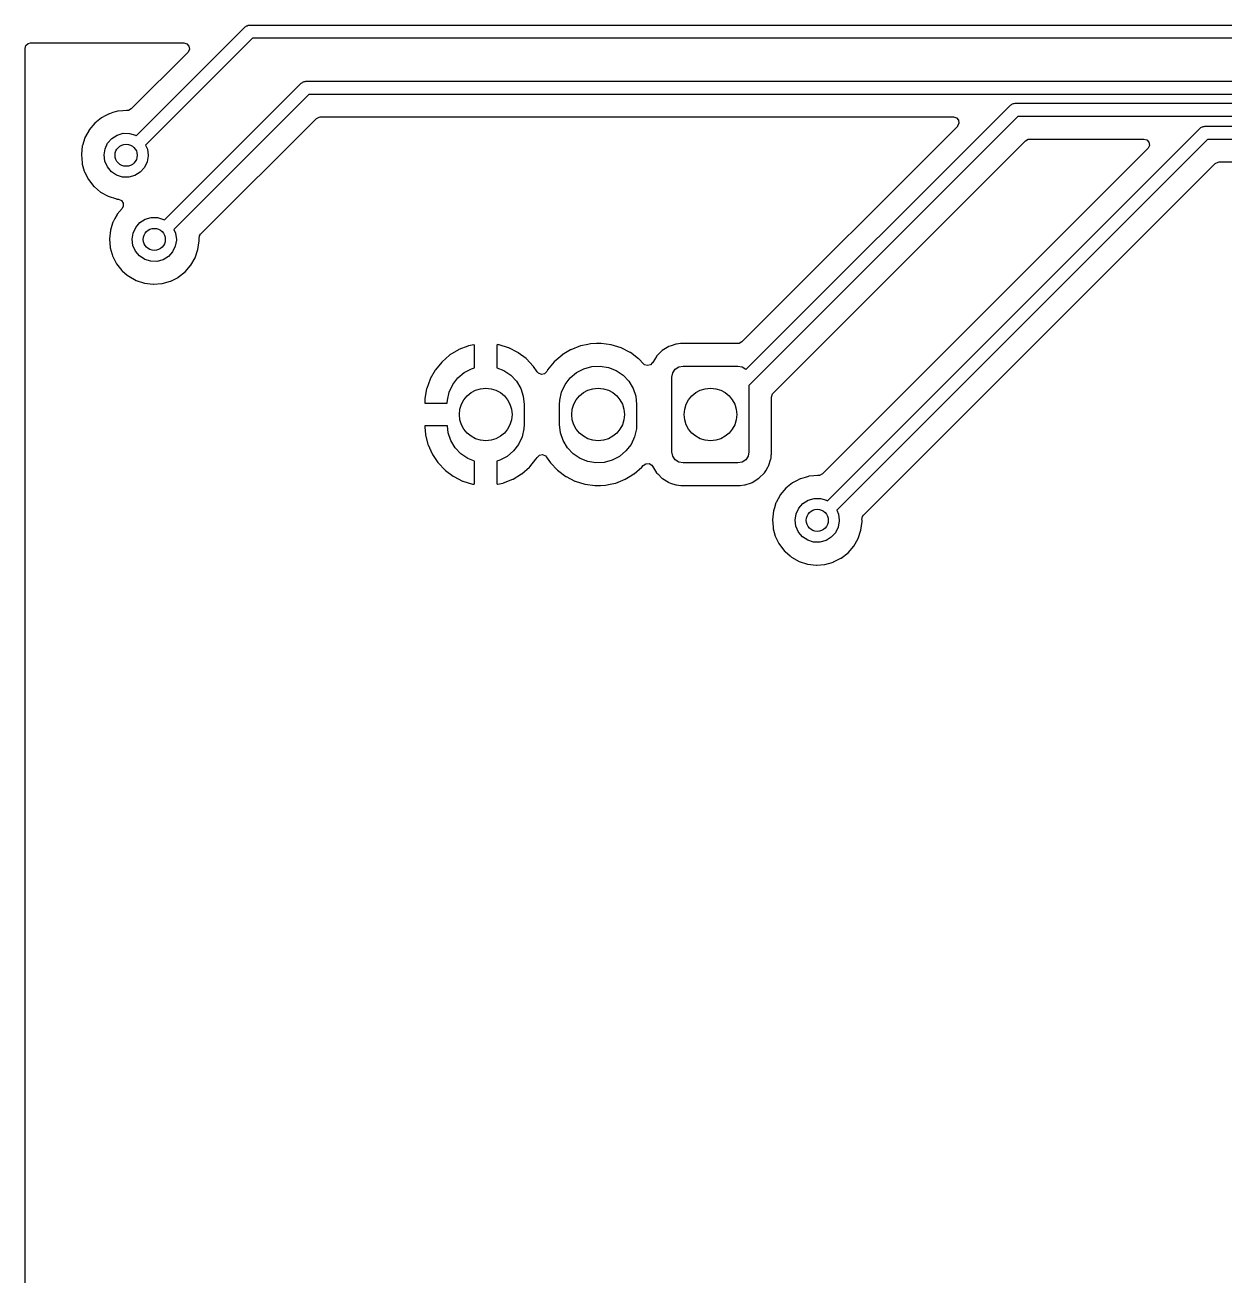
# Model space of a CAD drawing. Extents: x 123 to 292, y -246 to -33.
# Drawn here: x 122.94 to 150.06, y -61.66 to -33.38 of the extents above; entities that cross this region are included whole.
import ezdxf

# ---------------------------------------------------------------- set-up
doc = ezdxf.new("R2010")
doc.units = 0
doc.layers.add('BLACK', color=7, linetype='CONTINUOUS')

msp = doc.modelspace()

# ---------------------------------------------------------------- linework, layer by layer
at = {"layer": 'BLACK', "linetype": 'CONTINUOUS'}
for p, q in [((125.451, -35.8807), (127.91, -33.4219)), ((127.91, -33.4219), (127.927, -33.4121)), ((127.927, -33.4121), (127.941, -33.3981)), ((127.941, -33.3981), (127.96, -33.393)), ((127.96, -33.393), (127.977, -33.3831)), ((127.977, -33.3831), (127.997, -33.3831)), ((127.997, -33.3831), (128.016, -33.378)), ((128.016, -33.378), (281.94, -33.378)), ((122.936, -33.9085), (122.957, -33.8404)), ((122.936, -245.999), (122.936, -33.9085)), ((122.957, -33.8404), (123.01, -33.7939)), ((123.01, -33.7939), (123.062, -33.7825)), ((123.062, -33.7825), (126.526, -33.7825)), ((128.078, -33.678), (125.662, -36.0941)), ((126.526, -33.7825), (126.594, -33.8025)), ((126.594, -33.8025), (126.641, -33.8562)), ((126.651, -33.9264), (126.621, -33.991)), ((126.641, -33.8562), (126.651, -33.9264)), ((281.878, -33.678), (128.078, -33.678)), ((126.615, -33.9976), (125.339, -35.2733)), ((126.621, -33.991), (126.615, -33.9976)), ((126.086, -37.7857), (129.18, -34.6919)), ((129.18, -34.6919), (129.197, -34.6821)), ((129.197, -34.6821), (129.211, -34.6681)), ((129.211, -34.6681), (129.23, -34.663)), ((129.23, -34.663), (129.247, -34.6531)), ((129.247, -34.6531), (129.267, -34.6531)), ((129.267, -34.6531), (129.286, -34.648)), ((129.286, -34.648), (279.527, -34.648)), ((129.348, -34.948), (126.297, -37.9991)), ((279.465, -34.948), (129.348, -34.948)), ((125.026, -35.3283), (124.921, -35.3592)), ((125.032, -35.3266), (125.026, -35.3283)), ((125.026, -35.3283), (125.026, -35.3283)), ((125.038, -35.326), (125.032, -35.3266)), ((125.147, -35.3162), (125.038, -35.326)), ((125.038, -35.326), (125.038, -35.326)), ((125.229, -35.3086), (125.147, -35.3162)), ((125.235, -35.3093), (125.229, -35.3086)), ((125.237, -35.3095), (125.235, -35.3093)), ((125.235, -35.3093), (125.235, -35.3093)), ((125.24, -35.3093), (125.237, -35.3095)), ((125.241, -35.3093), (125.24, -35.3093)), ((125.277, -35.3073), (125.241, -35.3093)), ((125.241, -35.3093), (125.241, -35.3093)), ((125.339, -35.2733), (125.277, -35.3073)), ((139.232, -41.1699), (145.21, -35.1914)), ((145.21, -35.1914), (145.228, -35.1816)), ((145.228, -35.1816), (145.241, -35.1676)), ((145.241, -35.1676), (145.261, -35.1625)), ((145.261, -35.1625), (145.278, -35.1526)), ((145.278, -35.1526), (145.297, -35.1526)), ((145.297, -35.1526), (145.316, -35.1475)), ((145.316, -35.1475), (266.184, -35.1475)), ((124.513, -35.598), (124.386, -35.7495)), ((124.667, -35.474), (124.513, -35.598)), ((124.746, -35.4327), (124.667, -35.474)), ((124.837, -35.3853), (124.746, -35.4327)), ((124.842, -35.3824), (124.837, -35.3853)), ((124.837, -35.3853), (124.837, -35.3853)), ((124.921, -35.3592), (124.842, -35.3824)), ((126.905, -38.1101), (129.522, -35.4934)), ((129.522, -35.4934), (129.584, -35.4594)), ((129.584, -35.4594), (129.611, -35.4565)), ((129.611, -35.4565), (143.922, -35.4565)), ((145.379, -35.4475), (139.3, -41.5261)), ((143.922, -35.4565), (143.99, -35.4765)), ((143.99, -35.4765), (144.037, -35.5302)), ((144.047, -35.6004), (144.017, -35.665)), ((144.037, -35.5302), (144.047, -35.6004)), ((266.121, -35.4475), (145.379, -35.4475)), ((124.304, -35.8982), (124.291, -35.9228)), ((124.383, -35.7549), (124.304, -35.8982)), ((124.386, -35.7495), (124.383, -35.7549)), ((124.383, -35.7549), (124.383, -35.7549)), ((124.898, -35.9412), (125.018, -35.8656)), ((125.018, -35.8656), (125.154, -35.8266)), ((125.154, -35.8266), (125.296, -35.8275)), ((125.296, -35.8275), (125.432, -35.8681)), ((125.432, -35.8681), (125.451, -35.8807)), ((144.011, -35.6716), (139.139, -40.5436)), ((141.072, -44.1357), (149.5, -35.7079)), ((144.017, -35.665), (144.011, -35.6716)), ((149.5, -35.7079), (149.517, -35.6981)), ((149.517, -35.6981), (149.531, -35.6841)), ((149.531, -35.6841), (149.55, -35.679)), ((149.55, -35.679), (149.567, -35.6691)), ((149.567, -35.6691), (149.587, -35.6691)), ((149.587, -35.6691), (149.606, -35.664)), ((149.606, -35.664), (238.506, -35.664)), ((124.231, -36.1113), (124.209, -36.3079)), ((124.233, -36.1054), (124.231, -36.1113)), ((124.289, -35.9287), (124.233, -36.1054)), ((124.291, -35.9228), (124.289, -35.9287)), ((124.289, -35.9287), (124.289, -35.9287)), ((124.722, -36.3159), (124.744, -36.1758)), ((124.744, -36.1758), (124.804, -36.0475)), ((124.804, -36.0475), (124.898, -35.9412)), ((125.662, -36.0941), (125.702, -36.1817)), ((125.702, -36.1817), (125.722, -36.322)), ((139.845, -41.6999), (145.552, -35.9929)), ((149.668, -35.964), (141.283, -44.3491)), ((148.318, -36.1711), (144.638, -39.8503)), ((145.552, -35.9929), (145.615, -35.9589)), ((145.615, -35.9589), (145.641, -35.956)), ((145.641, -35.956), (148.229, -35.956)), ((148.229, -35.956), (148.297, -35.976)), ((148.297, -35.976), (148.343, -36.0297)), ((148.324, -36.1645), (148.318, -36.1711)), ((148.353, -36.0999), (148.324, -36.1645)), ((148.343, -36.0297), (148.353, -36.0999)), ((193.474, -35.964), (149.668, -35.964)), ((124.209, -36.3079), (124.209, -36.314)), ((124.209, -36.314), (124.224, -36.492)), ((124.74, -36.4565), (124.722, -36.3159)), ((124.798, -36.5862), (124.74, -36.4565)), ((125.698, -36.474), (125.637, -36.6016)), ((125.722, -36.3342), (125.698, -36.474)), ((125.722, -36.322), (125.722, -36.3342)), ((149.842, -36.5094), (149.904, -36.4754)), ((149.904, -36.4754), (149.931, -36.4725)), ((149.931, -36.4725), (174.001, -36.4725)), ((124.224, -36.492), (124.225, -36.5049)), ((124.225, -36.5049), (124.231, -36.5258)), ((124.231, -36.5258), (124.276, -36.681)), ((124.276, -36.681), (124.28, -36.695)), ((124.28, -36.695), (124.37, -36.871)), ((124.889, -36.6947), (124.798, -36.5862)), ((125.007, -36.7733), (124.889, -36.6947)), ((125.541, -36.7067), (125.421, -36.7809)), ((125.637, -36.6016), (125.541, -36.7067)), ((144.405, -41.9467), (149.842, -36.5094)), ((124.37, -36.871), (124.493, -37.026)), ((124.493, -37.026), (124.498, -37.0299)), ((124.498, -37.0299), (124.498, -37.0299)), ((124.498, -37.0299), (124.503, -37.0344)), ((124.503, -37.0344), (124.644, -37.1541)), ((125.142, -36.8156), (125.007, -36.7733)), ((125.284, -36.8182), (125.142, -36.8156)), ((125.421, -36.7809), (125.284, -36.8182)), ((124.644, -37.1541), (124.816, -37.2506)), ((124.816, -37.2506), (125.004, -37.3117)), ((125.004, -37.3117), (125.011, -37.3125)), ((125.011, -37.3125), (125.011, -37.3125)), ((125.011, -37.3125), (125.049, -37.3171)), ((125.049, -37.3171), (125.115, -37.345)), ((125.131, -37.5232), (125.021, -37.6545)), ((125.115, -37.345), (125.154, -37.4038)), ((125.156, -37.4748), (125.131, -37.5232)), ((125.154, -37.4038), (125.156, -37.4748)), ((124.915, -37.8611), (124.866, -38.0163)), ((124.924, -37.8337), (124.915, -37.8611)), ((124.926, -37.8278), (124.924, -37.8337)), ((124.924, -37.8337), (124.924, -37.8337)), ((124.968, -37.7503), (124.926, -37.8278)), ((125.018, -37.6599), (124.968, -37.7503)), ((125.021, -37.6545), (125.018, -37.6599)), ((125.018, -37.6599), (125.018, -37.6599)), ((125.439, -37.9525), (125.533, -37.8462)), ((125.533, -37.8462), (125.653, -37.7706)), ((125.653, -37.7706), (125.789, -37.7316)), ((125.789, -37.7316), (125.931, -37.7325)), ((125.931, -37.7325), (126.067, -37.7731)), ((126.067, -37.7731), (126.086, -37.7857)), ((124.866, -38.0163), (124.844, -38.2129)), ((125.357, -38.2209), (125.379, -38.0808)), ((125.379, -38.0808), (125.439, -37.9525)), ((126.297, -37.9991), (126.337, -38.0867)), ((126.337, -38.0867), (126.357, -38.227)), ((126.869, -38.2115), (126.882, -38.1417)), ((126.882, -38.1417), (126.905, -38.1101)), ((124.844, -38.2129), (124.86, -38.4099)), ((124.86, -38.4099), (124.862, -38.4159)), ((124.862, -38.4159), (124.905, -38.5669)), ((125.375, -38.3615), (125.357, -38.2209)), ((125.433, -38.4912), (125.375, -38.3615)), ((126.333, -38.379), (126.272, -38.5066)), ((126.357, -38.2392), (126.333, -38.379)), ((126.357, -38.227), (126.357, -38.2392)), ((126.783, -38.6392), (126.845, -38.4515)), ((126.845, -38.4515), (126.87, -38.2553)), ((126.87, -38.227), (126.869, -38.2115)), ((126.87, -38.2553), (126.87, -38.227)), ((124.905, -38.5669), (124.915, -38.6)), ((124.915, -38.6), (125.005, -38.776)), ((125.524, -38.5997), (125.433, -38.4912)), ((125.642, -38.6783), (125.524, -38.5997)), ((125.777, -38.7206), (125.642, -38.6783)), ((125.919, -38.7232), (125.777, -38.7206)), ((126.056, -38.6859), (125.919, -38.7232)), ((126.176, -38.6117), (126.056, -38.6859)), ((126.272, -38.5066), (126.176, -38.6117)), ((126.685, -38.8111), (126.783, -38.6392)), ((125.005, -38.776), (125.128, -38.931)), ((125.128, -38.931), (125.133, -38.9349)), ((125.133, -38.9349), (125.133, -38.9349)), ((125.133, -38.9349), (125.247, -39.0323)), ((125.247, -39.0323), (125.279, -39.0591)), ((126.4, -39.0826), (126.556, -38.9609)), ((126.556, -38.9609), (126.679, -38.8188)), ((126.679, -38.8188), (126.681, -38.8158)), ((126.681, -38.8158), (126.685, -38.8111)), ((126.681, -38.8158), (126.681, -38.8158)), ((125.279, -39.0591), (125.451, -39.1556)), ((125.451, -39.1556), (125.639, -39.2167)), ((125.639, -39.2167), (125.836, -39.2402)), ((125.836, -39.2402), (125.842, -39.2397)), ((125.842, -39.2397), (126.027, -39.2255)), ((125.842, -39.2397), (125.842, -39.2397)), ((126.027, -39.2255), (126.033, -39.225)), ((126.027, -39.2255), (126.027, -39.2255)), ((126.033, -39.225), (126.223, -39.1718)), ((126.223, -39.1718), (126.229, -39.169)), ((126.229, -39.169), (126.394, -39.0854)), ((126.229, -39.169), (126.229, -39.169)), ((126.394, -39.0854), (126.4, -39.0826)), ((126.394, -39.0854), (126.394, -39.0854)), ((144.638, -39.8503), (140.96, -43.5283)), ((132.731, -40.723), (132.54, -40.8388)), ((132.74, -40.7183), (132.731, -40.723)), ((132.948, -40.6363), (132.74, -40.7183)), ((132.958, -40.6333), (132.948, -40.6363)), ((133.081, -40.6073), (132.958, -40.6333)), ((133.092, -40.6088), (133.081, -40.6073)), ((133.096, -40.6224), (133.092, -40.6088)), ((133.096, -41.1318), (133.096, -40.6224)), ((133.608, -40.6072), (133.604, -40.6203)), ((133.604, -40.6203), (133.604, -41.1291)), ((133.622, -40.605), (133.608, -40.6072)), ((133.642, -40.6076), (133.622, -40.605)), ((133.652, -40.6099), (133.642, -40.6076)), ((133.865, -40.676), (133.652, -40.6099)), ((133.875, -40.68), (133.865, -40.676)), ((134.074, -40.7812), (133.875, -40.68)), ((135.27, -40.7226), (135.079, -40.8384)), ((135.275, -40.7198), (135.27, -40.7226)), ((135.27, -40.7226), (135.27, -40.7226)), ((135.492, -40.6339), (135.275, -40.7198)), ((135.498, -40.6328), (135.492, -40.6339)), ((135.661, -40.5986), (135.498, -40.6328)), ((135.498, -40.6328), (135.498, -40.6328)), ((135.721, -40.5858), (135.661, -40.5986)), ((135.854, -40.5808), (135.721, -40.5858)), ((135.95, -40.5773), (135.854, -40.5808)), ((135.955, -40.5771), (135.95, -40.5773)), ((135.95, -40.5773), (135.95, -40.5773)), ((135.96, -40.5778), (135.955, -40.5771)), ((136.182, -40.6071), (135.96, -40.5778)), ((135.96, -40.5778), (135.96, -40.5778)), ((136.187, -40.6078), (136.182, -40.6071)), ((136.182, -40.6071), (136.182, -40.6071)), ((136.41, -40.6772), (136.187, -40.6078)), ((136.415, -40.6796), (136.41, -40.6772)), ((136.614, -40.7808), (136.415, -40.6796)), ((136.415, -40.6796), (136.415, -40.6796)), ((137.486, -40.6474), (137.336, -40.7405)), ((137.539, -40.6296), (137.486, -40.6474)), ((137.647, -40.5937), (137.539, -40.6296)), ((137.654, -40.5915), (137.647, -40.5937)), ((137.647, -40.5937), (137.647, -40.5937)), ((137.661, -40.5908), (137.654, -40.5915)), ((137.756, -40.5808), (137.661, -40.5908)), ((137.661, -40.5908), (137.661, -40.5908)), ((137.76, -40.5805), (137.756, -40.5808)), ((137.756, -40.5808), (137.756, -40.5808)), ((139.05, -40.5805), (137.76, -40.5805)), ((139.077, -40.5776), (139.05, -40.5805)), ((139.139, -40.5436), (139.077, -40.5776)), ((132.355, -40.999), (132.214, -41.1715)), ((132.363, -40.9913), (132.355, -40.999)), ((132.531, -40.8451), (132.363, -40.9913)), ((132.54, -40.8388), (132.531, -40.8451)), ((134.083, -40.7868), (134.074, -40.7812)), ((134.262, -40.92), (134.083, -40.7868)), ((134.27, -40.9271), (134.262, -40.92)), ((134.424, -41.0886), (134.27, -40.9271)), ((134.898, -40.9945), (134.75, -41.1754)), ((135.075, -40.8412), (134.898, -40.9945)), ((135.079, -40.8384), (135.075, -40.8412)), ((135.079, -40.8384), (135.079, -40.8384)), ((136.619, -40.7832), (136.614, -40.7808)), ((136.614, -40.7808), (136.614, -40.7808)), ((136.807, -40.9228), (136.619, -40.7832)), ((136.81, -40.9267), (136.807, -40.9228)), ((136.918, -41.0397), (136.81, -40.9267)), ((136.81, -40.9267), (136.81, -40.9267)), ((137.132, -40.9929), (137.118, -41.0163)), ((137.207, -40.8719), (137.132, -40.9929)), ((137.211, -40.8657), (137.207, -40.8719)), ((137.207, -40.8719), (137.207, -40.8719)), ((137.336, -40.7405), (137.211, -40.8657)), ((132.208, -41.1803), (132.097, -41.3743)), ((132.214, -41.1715), (132.208, -41.1803)), ((132.72, -41.359), (132.864, -41.2377)), ((132.864, -41.2377), (133.03, -41.1501)), ((133.03, -41.1501), (133.096, -41.1318)), ((133.604, -41.1291), (133.758, -41.1908)), ((133.758, -41.1908), (133.914, -41.2965)), ((134.431, -41.0968), (134.424, -41.0886)), ((134.514, -41.221), (134.431, -41.0968)), ((134.542, -41.2502), (134.514, -41.221)), ((134.608, -41.2762), (134.542, -41.2502)), ((134.677, -41.2623), (134.608, -41.2762)), ((134.728, -41.213), (134.677, -41.2623)), ((134.747, -41.18), (134.728, -41.213)), ((134.75, -41.1754), (134.747, -41.18)), ((134.747, -41.18), (134.747, -41.18)), ((135.26, -41.359), (135.404, -41.2377)), ((135.404, -41.2377), (135.57, -41.1501)), ((135.57, -41.1501), (135.751, -41.1002)), ((135.751, -41.1002), (135.939, -41.0904)), ((135.939, -41.0904), (136.124, -41.121)), ((136.124, -41.121), (136.298, -41.1908)), ((136.298, -41.1908), (136.454, -41.2965)), ((136.94, -41.0582), (136.918, -41.0397)), ((137.008, -41.0788), (136.94, -41.0582)), ((137.077, -41.0593), (137.008, -41.0788)), ((137.116, -41.0149), (137.077, -41.0593)), ((137.118, -41.0163), (137.116, -41.0149)), ((137.56, -41.339), (137.579, -41.2433)), ((137.579, -41.2433), (137.633, -41.1622)), ((137.633, -41.1622), (137.714, -41.108)), ((137.714, -41.108), (137.81, -41.089)), ((137.81, -41.089), (139.05, -41.089)), ((139.05, -41.089), (139.146, -41.108)), ((139.146, -41.108), (139.227, -41.1622)), ((139.227, -41.1622), (139.232, -41.1699)), ((132.093, -41.3839), (132.017, -41.5937)), ((132.097, -41.3743), (132.093, -41.3839)), ((132.526, -41.6786), (132.606, -41.5083)), ((132.606, -41.5083), (132.72, -41.359)), ((133.914, -41.2965), (134.043, -41.433)), ((134.043, -41.433), (134.14, -41.5941)), ((135.066, -41.6786), (135.146, -41.5083)), ((135.146, -41.5083), (135.26, -41.359)), ((136.454, -41.2965), (136.583, -41.433)), ((136.583, -41.433), (136.68, -41.5941)), ((137.56, -43.029), (137.56, -41.339)), ((139.3, -41.5261), (139.3, -43.029)), ((131.973, -41.833), (131.972, -41.8519)), ((131.972, -41.8519), (131.972, -41.8548)), ((131.972, -41.8548), (131.972, -41.9119)), ((131.974, -41.8248), (131.973, -41.833)), ((132.014, -41.604), (131.974, -41.8248)), ((132.017, -41.5937), (132.014, -41.604)), ((132.485, -41.862), (132.526, -41.6786)), ((134.14, -41.5941), (134.2, -41.7722)), ((134.2, -41.7722), (134.22, -41.959)), ((135.025, -41.862), (135.066, -41.6786)), ((136.68, -41.5941), (136.74, -41.7722)), ((136.74, -41.7722), (136.76, -41.959)), ((139.808, -41.7889), (139.829, -41.7208)), ((139.808, -43.0794), (139.808, -41.7889)), ((139.829, -41.7208), (139.845, -41.6999)), ((131.972, -41.9119), (131.976, -41.9271)), ((131.976, -41.9271), (131.978, -41.9283)), ((131.978, -41.9283), (131.986, -41.93)), ((131.986, -41.93), (132.482, -41.93)), ((132.482, -41.93), (132.485, -41.862)), ((134.22, -41.959), (134.22, -42.409)), ((135.02, -41.959), (135.025, -41.862)), ((135.02, -42.409), (135.02, -41.959)), ((136.76, -41.959), (136.76, -42.409)), ((141.891, -44.4601), (144.405, -41.9467)), ((134.22, -42.409), (134.215, -42.506)), ((135.04, -42.5958), (135.02, -42.409)), ((136.76, -42.409), (136.755, -42.506)), ((131.974, -42.4439), (131.972, -42.4515)), ((131.972, -42.4515), (131.972, -42.4651)), ((131.972, -42.4651), (131.972, -42.4704)), ((131.972, -42.4704), (131.986, -42.6367)), ((131.975, -42.4425), (131.974, -42.4439)), ((131.99, -42.438), (131.975, -42.4425)), ((131.986, -42.6367), (131.988, -42.6472)), ((131.988, -42.6472), (132.044, -42.8632)), ((132.483, -42.438), (131.99, -42.438)), ((132.5, -42.5958), (132.483, -42.438)), ((132.56, -42.7739), (132.5, -42.5958)), ((134.174, -42.6894), (134.094, -42.8597)), ((134.215, -42.506), (134.174, -42.6894)), ((135.1, -42.7739), (135.04, -42.5958)), ((136.714, -42.6894), (136.634, -42.8597)), ((136.755, -42.506), (136.714, -42.6894)), ((132.044, -42.8632), (132.048, -42.8732)), ((132.048, -42.8732), (132.139, -43.0767)), ((132.657, -42.935), (132.56, -42.7739)), ((132.786, -43.0715), (132.657, -42.935)), ((134.094, -42.8597), (133.98, -43.009)), ((135.197, -42.935), (135.1, -42.7739)), ((135.326, -43.0715), (135.197, -42.935)), ((136.634, -42.8597), (136.52, -43.009)), ((132.139, -43.0767), (132.145, -43.086)), ((132.145, -43.086), (132.269, -43.2712)), ((132.269, -43.2712), (132.276, -43.2794)), ((132.942, -43.1772), (132.786, -43.0715)), ((133.096, -43.2389), (132.942, -43.1772)), ((133.096, -43.7477), (133.096, -43.2389)), ((133.67, -43.2179), (133.604, -43.2362)), ((133.604, -43.2362), (133.604, -43.7456)), ((133.836, -43.1303), (133.67, -43.2179)), ((133.98, -43.009), (133.836, -43.1303)), ((134.345, -43.369), (134.486, -43.1965)), ((134.486, -43.1965), (134.492, -43.1877)), ((134.492, -43.1877), (134.511, -43.155)), ((134.511, -43.155), (134.562, -43.1057)), ((134.562, -43.1057), (134.632, -43.0919)), ((134.632, -43.0919), (134.698, -43.1178)), ((134.698, -43.1178), (134.725, -43.147)), ((134.725, -43.147), (134.741, -43.171)), ((134.741, -43.171), (134.812, -43.2759)), ((134.812, -43.2759), (134.973, -43.4452)), ((135.482, -43.1772), (135.326, -43.0715)), ((135.656, -43.247), (135.482, -43.1772)), ((135.841, -43.2776), (135.656, -43.247)), ((136.029, -43.2678), (135.841, -43.2776)), ((136.21, -43.2179), (136.029, -43.2678)), ((136.376, -43.1303), (136.21, -43.2179)), ((136.52, -43.009), (136.376, -43.1303)), ((137.579, -43.1247), (137.56, -43.029)), ((137.633, -43.2058), (137.579, -43.1247)), ((137.714, -43.26), (137.633, -43.2058)), ((137.81, -43.279), (137.714, -43.26)), ((139.146, -43.26), (139.05, -43.279)), ((139.227, -43.2058), (139.146, -43.26)), ((139.281, -43.1247), (139.227, -43.2058)), ((139.3, -43.029), (139.281, -43.1247)), ((139.742, -43.3517), (139.798, -43.1839)), ((139.798, -43.1839), (139.799, -43.171)), ((139.799, -43.171), (139.806, -43.1057)), ((139.806, -43.1057), (139.808, -43.0794)), ((132.276, -43.2794), (132.43, -43.4409)), ((132.43, -43.4409), (132.438, -43.448)), ((132.438, -43.448), (132.617, -43.5812)), ((133.969, -43.645), (134.16, -43.5292)), ((134.16, -43.5292), (134.169, -43.5229)), ((134.169, -43.5229), (134.337, -43.3767)), ((134.337, -43.3767), (134.345, -43.369)), ((134.973, -43.4452), (135.161, -43.5848)), ((136.615, -43.5816), (136.701, -43.5296)), ((136.701, -43.5296), (136.705, -43.5268)), ((136.701, -43.5296), (136.701, -43.5296)), ((136.705, -43.5268), (136.882, -43.3735)), ((136.882, -43.3735), (136.912, -43.3362)), ((136.912, -43.3362), (136.971, -43.2962)), ((136.971, -43.2962), (137.042, -43.2943)), ((137.042, -43.2943), (137.103, -43.331)), ((137.103, -43.331), (137.118, -43.3534)), ((137.118, -43.3534), (137.118, -43.3529)), ((137.118, -43.3529), (137.212, -43.5033)), ((137.212, -43.5033), (137.217, -43.5085)), ((137.217, -43.5085), (137.237, -43.5292)), ((137.237, -43.5292), (137.337, -43.6283)), ((139.05, -43.279), (137.81, -43.279)), ((139.524, -43.6275), (139.649, -43.5023)), ((139.649, -43.5023), (139.679, -43.4546)), ((139.679, -43.4546), (139.738, -43.358)), ((139.738, -43.358), (139.742, -43.3517)), ((139.738, -43.358), (139.738, -43.358)), ((140.96, -43.5283), (140.898, -43.5623)), ((132.617, -43.5812), (132.626, -43.5868)), ((132.626, -43.5868), (132.825, -43.688)), ((132.825, -43.688), (132.835, -43.692)), ((132.835, -43.692), (133.048, -43.7581)), ((133.048, -43.7581), (133.058, -43.7604)), ((133.058, -43.7604), (133.078, -43.763)), ((133.078, -43.763), (133.092, -43.7608)), ((133.092, -43.7608), (133.096, -43.7477)), ((133.604, -43.7456), (133.608, -43.7592)), ((133.608, -43.7592), (133.619, -43.7607)), ((133.619, -43.7607), (133.742, -43.7347)), ((133.742, -43.7347), (133.752, -43.7317)), ((133.752, -43.7317), (133.96, -43.6497)), ((133.96, -43.6497), (133.969, -43.645)), ((135.161, -43.5848), (135.166, -43.5872)), ((135.166, -43.5872), (135.166, -43.5872)), ((135.166, -43.5872), (135.364, -43.688)), ((135.364, -43.688), (135.369, -43.6908)), ((135.369, -43.6908), (135.593, -43.7602)), ((135.593, -43.7602), (135.598, -43.7609)), ((135.598, -43.7609), (135.598, -43.7609)), ((135.598, -43.7609), (135.82, -43.7902)), ((135.82, -43.7902), (135.82, -43.7902)), ((135.82, -43.7902), (135.825, -43.7909)), ((135.825, -43.7909), (135.83, -43.7907)), ((135.83, -43.7907), (135.946, -43.7864)), ((135.83, -43.7907), (135.83, -43.7907)), ((135.946, -43.7864), (136.059, -43.7822)), ((136.059, -43.7822), (136.161, -43.7607)), ((136.161, -43.7607), (136.282, -43.7352)), ((136.282, -43.7352), (136.288, -43.7341)), ((136.282, -43.7352), (136.282, -43.7352)), ((136.288, -43.7341), (136.505, -43.6482)), ((136.505, -43.6482), (136.615, -43.5816)), ((137.337, -43.6283), (137.343, -43.6321)), ((137.343, -43.6321), (137.343, -43.6321)), ((137.343, -43.6321), (137.48, -43.7167)), ((137.48, -43.7167), (137.487, -43.7211)), ((137.487, -43.7211), (137.53, -43.7352)), ((137.53, -43.7352), (137.649, -43.7746)), ((137.649, -43.7746), (137.649, -43.7746)), ((137.649, -43.7746), (137.655, -43.7768)), ((137.655, -43.7768), (137.662, -43.7775)), ((137.662, -43.7775), (137.662, -43.7775)), ((137.662, -43.7775), (137.705, -43.7819)), ((137.705, -43.7819), (137.76, -43.7875)), ((137.76, -43.7875), (139.1, -43.7875)), ((139.1, -43.7875), (139.104, -43.7872)), ((139.104, -43.7872), (139.199, -43.7772)), ((139.104, -43.7872), (139.104, -43.7872)), ((139.199, -43.7772), (139.206, -43.7765)), ((139.199, -43.7772), (139.199, -43.7772)), ((139.206, -43.7765), (139.213, -43.7743)), ((139.213, -43.7743), (139.357, -43.7262)), ((139.213, -43.7743), (139.213, -43.7743)), ((139.357, -43.7262), (139.374, -43.7205)), ((139.374, -43.7205), (139.524, -43.6275)), ((140.288, -43.729), (140.134, -43.853)), ((140.377, -43.6825), (140.288, -43.729)), ((140.458, -43.6403), (140.377, -43.6825)), ((140.463, -43.6374), (140.458, -43.6403)), ((140.458, -43.6403), (140.458, -43.6403)), ((140.573, -43.6052), (140.463, -43.6374)), ((140.647, -43.5833), (140.573, -43.6052)), ((140.653, -43.5816), (140.647, -43.5833)), ((140.647, -43.5833), (140.647, -43.5833)), ((140.659, -43.581), (140.653, -43.5816)), ((140.768, -43.5712), (140.659, -43.581)), ((140.659, -43.581), (140.659, -43.581)), ((140.85, -43.5636), (140.768, -43.5712)), ((140.856, -43.5643), (140.85, -43.5636)), ((140.858, -43.5645), (140.856, -43.5643)), ((140.856, -43.5643), (140.856, -43.5643)), ((140.861, -43.5643), (140.858, -43.5645)), ((140.862, -43.5643), (140.861, -43.5643)), ((140.898, -43.5623), (140.862, -43.5643)), ((140.862, -43.5643), (140.862, -43.5643)), ((139.96, -44.0889), (139.912, -44.1778)), ((140.004, -44.0099), (139.96, -44.0889)), ((140.007, -44.0045), (140.004, -44.0099)), ((140.004, -44.0099), (140.004, -44.0099)), ((140.134, -43.853), (140.007, -44.0045)), ((140.519, -44.1962), (140.639, -44.1206)), ((140.639, -44.1206), (140.775, -44.0816)), ((140.775, -44.0816), (140.917, -44.0825)), ((140.917, -44.0825), (141.053, -44.1231)), ((141.053, -44.1231), (141.072, -44.1357)), ((139.852, -44.3663), (139.83, -44.5629)), ((139.875, -44.292), (139.852, -44.3663)), ((139.91, -44.1837), (139.875, -44.292)), ((139.912, -44.1778), (139.91, -44.1837)), ((139.91, -44.1837), (139.91, -44.1837)), ((140.365, -44.4308), (140.425, -44.3025)), ((140.425, -44.3025), (140.519, -44.1962)), ((141.283, -44.3491), (141.323, -44.4367)), ((139.83, -44.5629), (139.83, -44.569)), ((139.83, -44.569), (139.844, -44.7354)), ((140.343, -44.5709), (140.365, -44.4308)), ((140.361, -44.7115), (140.343, -44.5709)), ((141.343, -44.5892), (141.319, -44.729)), ((141.323, -44.4367), (141.343, -44.577)), ((141.343, -44.577), (141.343, -44.5892)), ((141.831, -44.8015), (141.856, -44.6053)), ((141.855, -44.5615), (141.868, -44.4917)), ((141.856, -44.577), (141.855, -44.5615)), ((141.856, -44.6053), (141.856, -44.577)), ((141.868, -44.4917), (141.891, -44.4601)), ((139.844, -44.7354), (139.846, -44.7599)), ((139.846, -44.7599), (139.848, -44.7659)), ((139.848, -44.7659), (139.896, -44.9344)), ((139.896, -44.9344), (139.901, -44.95)), ((139.901, -44.95), (139.918, -44.9833)), ((140.419, -44.8412), (140.361, -44.7115)), ((140.51, -44.9497), (140.419, -44.8412)), ((140.628, -45.0283), (140.51, -44.9497)), ((141.162, -44.9617), (141.042, -45.0359)), ((141.258, -44.8566), (141.162, -44.9617)), ((141.319, -44.729), (141.258, -44.8566)), ((141.769, -44.9892), (141.831, -44.8015)), ((139.918, -44.9833), (139.979, -45.1016)), ((139.979, -45.1016), (139.991, -45.126)), ((139.991, -45.126), (140.114, -45.281)), ((140.763, -45.0706), (140.628, -45.0283)), ((140.905, -45.0732), (140.763, -45.0706)), ((141.042, -45.0359), (140.905, -45.0732)), ((141.542, -45.3109), (141.671, -45.1611)), ((141.671, -45.1611), (141.769, -44.9892)), ((140.114, -45.281), (140.119, -45.2849)), ((140.119, -45.2849), (140.119, -45.2849)), ((140.119, -45.2849), (140.23, -45.38)), ((140.23, -45.38), (140.265, -45.4091)), ((140.265, -45.4091), (140.437, -45.5056)), ((140.437, -45.5056), (140.625, -45.5667)), ((141.019, -45.575), (141.209, -45.5218)), ((141.209, -45.5218), (141.215, -45.519)), ((141.215, -45.519), (141.38, -45.4354)), ((141.215, -45.519), (141.215, -45.519)), ((141.38, -45.4354), (141.386, -45.4326)), ((141.38, -45.4354), (141.38, -45.4354)), ((141.386, -45.4326), (141.542, -45.3109)), ((140.625, -45.5667), (140.822, -45.5902)), ((140.822, -45.5902), (140.828, -45.5897)), ((140.828, -45.5897), (141.013, -45.5755)), ((140.828, -45.5897), (140.828, -45.5897)), ((141.013, -45.5755), (141.019, -45.575)), ((141.013, -45.5755), (141.013, -45.5755))]:
    msp.add_line(p, q, dxfattribs=at)
at = {"layer": 'BLACK'}
for centre, radius in [((125.222, -36.322), 0.25), ((125.857, -38.227), 0.25), ((133.35, -42.184), 0.595), ((135.89, -42.184), 0.595), ((138.43, -42.184), 0.595), ((140.843, -44.577), 0.25)]:
    msp.add_circle(centre, radius, dxfattribs=at)

doc.saveas('drawing.dxf')
